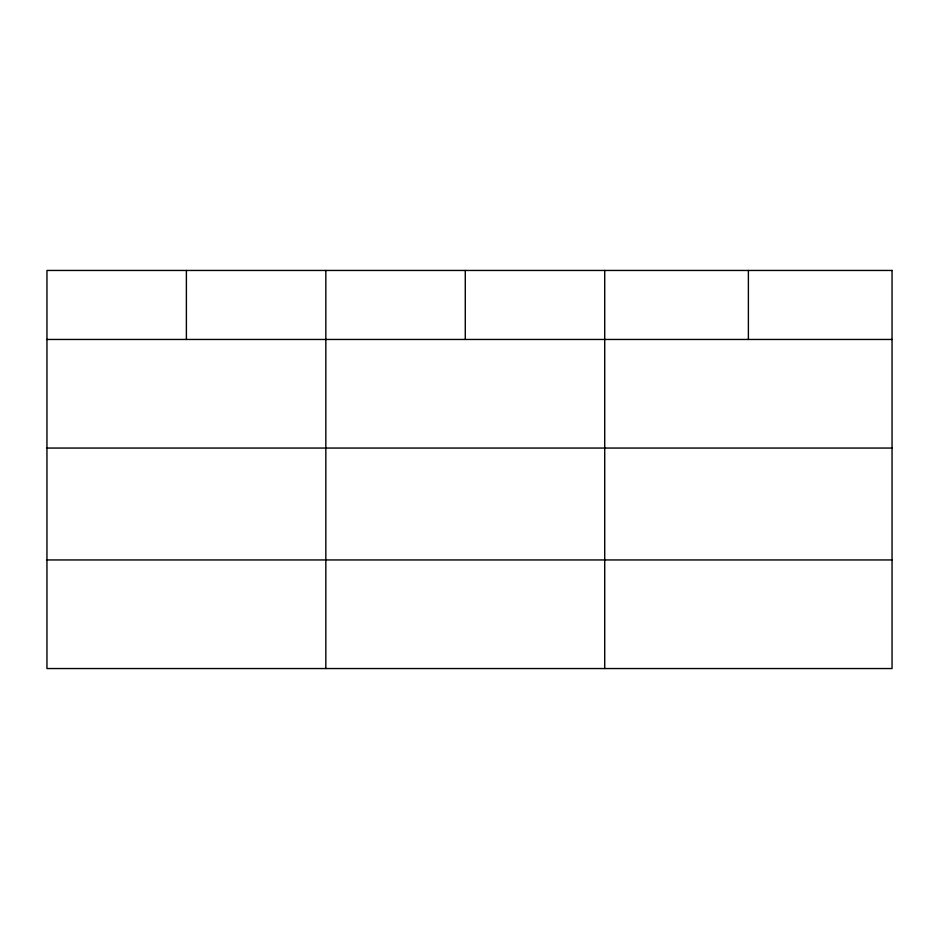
<?xml version="1.0" encoding="UTF-8"?>
<svg xmlns="http://www.w3.org/2000/svg" width="939" height="939" viewBox="0 0 939 939"><rect width="100%" height="100%" fill="white"/><g stroke="black" fill="none" stroke-linecap="round" stroke-linejoin="round"><path stroke-width="1.41" d="M46.95 339.46L892.05 339.46M46.95 448.056L892.05 448.056M46.95 559.949L892.05 559.949M748.383 270.455L748.383 339.46M604.716 270.455L604.716 668.545M465.274 270.455L465.274 339.46M325.833 270.455L325.833 668.545M186.392 270.455L186.392 339.46M892.05 270.455L46.95 270.455L46.95 668.545L892.05 668.545L892.05 270.455"/></g></svg>
